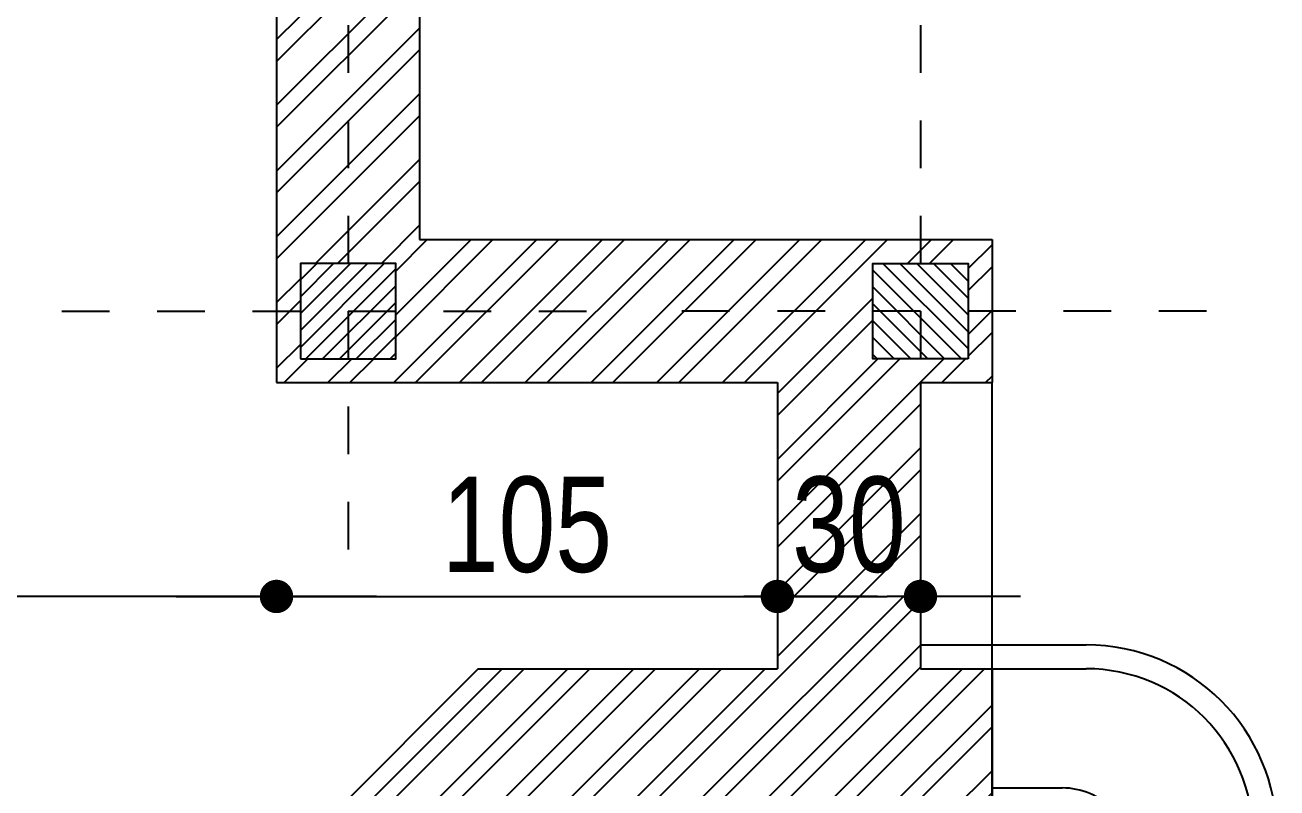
# Model space of a CAD drawing. Header units: millimetres. Extents: x 123626 to 686041, y 667 to 111893.
# Drawn here: x 272205.932 to 272208.556, y 679.436 to 681.036 of the extents above; entities that cross this region are included whole.
import ezdxf
from ezdxf.enums import TextEntityAlignment as Align

# ---------------------------------------------------------------- set-up
doc = ezdxf.new("R2010")
doc.units = ezdxf.units.MM
doc.linetypes.add('CENTER2', pattern=[1.125, 0.75, -0.125, 0.125, -0.125])
for name, color, linetype in [('8', 8, 'Continuous'), ('di', 9, 'Continuous'), ('squar', 255, 'Continuous')]:
    doc.layers.add(name, color=color, linetype=linetype)
doc.styles.add('Arial', font='arial.ttf', dxfattribs={"width": 0.8})
doc.styles.add('rmmg', font='rmmg.shx', dxfattribs={"width": 0.8})
doc.styles.add('ROMANT', font='romant__.ttf')
doc.dimstyles.new('1-100out', dxfattribs={"dimtxt": 0.25, "dimasz": 0.07, "dimexe": 0.09, "dimexo": 0.09, "dimgap": 0.05, "dimtad": 1, "dimdec": 4, "dimlfac": 100, "dimzin": 12, "dimdsep": 46, "dimtxsty": 'rmmg', "dimblk": 'DOT1', "dimcen": 0.09, "dimclrd": 256, "dimclre": 256, "dimclrt": 3, "dimazin": 0, "dimtfac": 1, "dimtdec": 4, "dimtmove": 1, "dimatfit": 3, "dimldrblk": 'DOT1', "dimfxl": 1, "dimtolj": 1, "dimtzin": 0, "dimarcsym": 0})

# ---------------------------------------------------------------- blocks, each defined once
blk = doc.blocks.new('DOT1')
at = {"color": 0, "linetype": 'ByBlock'}
blk.add_line((3, -4.440892098500626e-16), (-1, 0), dxfattribs=at)
at = {"color": 0, "linetype": 'ByBlock', "const_width": 0.5}
blk.add_lwpolyline([(-0.25, 0, 1), (0.25, 0, 1)], format="xyb", close=True, dxfattribs=at)
blk = doc.blocks.new('*D153')
at = {"layer": 'Defpoints', "color": 0, "transparency": 16777216}
for p in [(47.48232881468772, 16.90311193782681), (47.48232881468772, 16.90311193782675), (50.63232881468804, 16.90311193782678)]:
    blk.add_point(p, dxfattribs=at)
at = {"layer": 'di', "color": 7, "lineweight": -2, "transparency": 16777216}
blk.add_line((50.56232881468804, 16.90311193782673), (47.55232881468772, 16.90311193782675), dxfattribs=at)
at = {"layer": 'di', "color": 7, "lineweight": -2, "transparency": 16777216, "xscale": 0.07, "yscale": 0.07, "zscale": 0.07}
for p, rotation in [((47.48232881468772, 16.90311193782675), 179.9999999999995), ((50.63232881468804, 16.90311193782672), 359.9999999999995)]:
    blk.add_blockref('DOT1', p, dxfattribs=dict(at, rotation=rotation))
at = {"layer": 'di', "color": 7, "transparency": 16777216, "insert": (49.05732881468788, 17.05311193782673), "char_height": 0.2, "attachment_point": 5, "style": 'rmmg'}
blk.add_mtext('\\A1;315', dxfattribs=at)
blk = doc.blocks.new('COL')
at = {"layer": '8'}
h = blk.add_hatch(dxfattribs=at)
h.set_pattern_fill('ANSI31', scale=2, style=0)
h.set_pattern_definition([(45, (-144.358518020837, -494.4622667847993), (-0.1767766952966369, 0.1767766952966369), [])])
h.paths.add_polyline_path([(-1, -1), (1, -1), (1, 1), (-1, 1)])
at = {"color": 7, "linetype": 'CENTER2'}
for p, q in [((2.842170943040401e-14, 6), (-2.842170943040401e-14, -6)), ((-5.999999999999972, 0), (6.000000000000028, 0))]:
    blk.add_line(p, q, dxfattribs=at)
at = {"color": 7}
blk.add_lwpolyline([(-1, -1), (1, -1), (1, 1), (-1, 1)], close=True, dxfattribs=at)
blk = doc.blocks.new('*D128')
at = {"layer": 'Defpoints', "color": 0, "transparency": 16777216}
for p in [(51.68232881468824, 16.90311193782692), (51.98232881468817, 16.90311193782692), (51.98232881468817, 16.90311193782692)]:
    blk.add_point(p, dxfattribs=at)
at = {"layer": 'di', "color": 7, "lineweight": -2, "transparency": 16777216}
blk.add_line((51.75232881468824, 16.90311193782692), (51.91232881468817, 16.90311193782692), dxfattribs=at)
at = {"layer": 'di', "color": 7, "lineweight": -2, "transparency": 16777216, "xscale": 0.07, "yscale": 0.07, "zscale": 0.07, "rotation": 180}
blk.add_blockref('DOT1', (51.68232881468824, 16.90311193782692), dxfattribs=at)
at = {"layer": 'di', "color": 7, "lineweight": -2, "transparency": 16777216, "xscale": 0.07, "yscale": 0.07, "zscale": 0.07}
blk.add_blockref('DOT1', (51.98232881468817, 16.90311193782692), dxfattribs=at)
at = {"layer": 'di', "color": 7, "transparency": 16777216, "insert": (51.83232881468821, 17.05311193782692), "char_height": 0.2, "attachment_point": 5, "style": 'rmmg'}
blk.add_mtext('\\A1;30', dxfattribs=at)
blk = doc.blocks.new('*D159')
at = {"layer": 'Defpoints', "color": 0, "transparency": 16777216}
for p in [(50.63232881468804, 16.90311193782672), (51.6823288146883, 16.90311193782692), (51.6823288146883, 16.90311193782692)]:
    blk.add_point(p, dxfattribs=at)
at = {"layer": 'di', "color": 7, "lineweight": -2, "transparency": 16777216}
blk.add_line((50.70232881468804, 16.90311193782692), (51.6123288146883, 16.90311193782692), dxfattribs=at)
at = {"layer": 'di', "color": 7, "lineweight": -2, "transparency": 16777216, "xscale": 0.07, "yscale": 0.07, "zscale": 0.07, "rotation": 180}
blk.add_blockref('DOT1', (50.63232881468804, 16.90311193782692), dxfattribs=at)
at = {"layer": 'di', "color": 7, "lineweight": -2, "transparency": 16777216, "xscale": 0.07, "yscale": 0.07, "zscale": 0.07}
blk.add_blockref('DOT1', (51.6823288146883, 16.90311193782692), dxfattribs=at)
at = {"layer": 'di', "color": 7, "transparency": 16777216, "insert": (51.15732881468817, 17.05311193782692), "char_height": 0.2, "attachment_point": 5, "style": 'rmmg'}
blk.add_mtext('\\A1;105', dxfattribs=at)
blk = doc.blocks.new('A$C95c94d28')
at = {"layer": 'di'}
h = blk.add_hatch(dxfattribs=at)
h.set_pattern_fill('ANSI32', scale=0.26, style=0)
h.set_pattern_definition([(45, (-10.47926747646135, -7.999481411397795), (-0.06894291116568838, 0.06894291116568839), []), (45, (-10.43330553576135, -7.999481411397795), (-0.06894291116568838, 0.06894291116568839), [])])
h.paths.add_polyline_path([(22.28973875005382, 7.429738830372727), (22.23973875005436, 7.429738830372727), (22.23973875005435, 7.329738830372733), (22.13973875005433, 7.329738830372733), (22.13973875005433, 6.829738830372762), (22.13973875005414, 5.479738830373535), (21.98973875005405, 5.479738830373535), (21.98973875005404, 3.229738830372725), (22.03973875005398, 3.229738830372725), (22.03973875005397, 3.329738830372719), (22.23973875005402, 3.329738830372719), (22.23973875005402, 3.12973883037273), (22.139738750054, 3.12973883037273), (22.139738750054, 3.079738830372335), (22.88973875005401, 3.079738830372335), (22.88973875005411, 2.879738830372347), (22.9297387500541, 2.879738830372347), (22.9297387500541, 2.929738830372344), (23.1497387500541, 2.929738830372344), (23.1497387500541, 2.879738830372347), (23.18973875005405, 2.879738830372347), (23.18973875005386, 3.379738830372332), (22.28973875005371, 3.379738830372347)])
h.paths.add_polyline_path([(17.48973875005291, 17.78286112239674), (17.48973875005359, 18.07973883037855), (17.18973875005373, 18.0797388303794), (17.18973875005329, 17.92973883037968), (16.51473875005401, 17.25473883037995), (15.83973875006131, 17.92973883037267), (15.33973875005427, 17.92973883037267), (15.33973875005427, 17.82973883037268), (15.23973875005424, 17.82973883037268), (15.23973875005424, 17.80547476167162), (15.47448442367582, 17.57072908804881), (15.68661645803209, 17.7828611224044), (16.3760455696885, 17.09343201074445), (16.16391353533248, 16.88129997638839), (16.37604556968803, 16.66916794203165), (16.44675624780687, 16.73987862015048)])
h.paths.add_polyline_path([(4.739738750053604, 18.52973883037274), (4.589738750053613, 18.52973883037272), (4.589738750053726, 18.07973883037232), (4.139738750053795, 18.07973883037232), (4.139738750053738, 17.92973883037266), (4.639738750053567, 17.92973883037266), (4.639738750053574, 18.02973883037265), (4.739738750053597, 18.02973883037265)])
h.paths.add_polyline_path([(4.889738750053681, 18.52973883037274), (4.739738750053604, 18.52973883037274), (4.739738750053597, 18.02973883037265), (4.83973875005362, 18.02973883037265), (4.83973875005362, 17.92973883037266), (5.339738750053726, 17.92973883037266), (5.339738750053726, 18.07973883037228), (4.889738750053681, 18.07973883037232)])
h.paths.add_polyline_path([(5.339738750053726, 17.92973883037266), (4.839738750053613, 17.92973883037266), (4.83973875005362, 17.82973883037266), (4.739738750053597, 17.82973883037266), (4.73973875005359, 17.32973883037235), (4.889738750053567, 17.32973883037232), (4.889738750053681, 17.77973883037231), (5.339738750053726, 17.77973883037228)])
h.paths.add_polyline_path([(4.639738750053574, 17.92973883037266), (4.139738750053738, 17.92973883037266), (4.139738750053681, 17.77973883037232), (4.589738750053726, 17.77973883037234), (4.589738750053726, 17.32973883037235), (4.73973875005359, 17.32973883037234), (4.739738750053597, 17.82973883037266), (4.639738750053574, 17.82973883037266)])
h.paths.add_polyline_path([(6.989738750054613, 17.92973883037969), (6.989738750054158, 18.07973883037941), (6.689738750054318, 18.07973883037855), (6.689738750055, 17.779738830372), (6.692861042079713, 17.779738830372), (7.803431930420089, 16.66916794203183), (8.015563964775431, 16.88129997638839), (7.803431930419407, 17.09343201074444), (8.492861042075816, 17.7828611224044), (8.70499307643233, 17.57072908804855), (8.939738750054289, 17.80547476167186), (8.939738750054289, 17.82973883037216), (8.839738750054266, 17.82973883037216), (8.839738750054266, 17.92973883037216), (8.339738750046095, 17.92973883037216), (7.664738750053885, 17.25473883037995)])
h.paths.add_polyline_path([(8.839738750054266, 18.02973883037215), (8.939738750054289, 18.02973883037215), (8.939738750054289, 18.22973883038514), (8.789738750054568, 18.07973883038457), (8.339738750054295, 18.07973883038321), (8.33973875005475, 17.92973883037216), (8.839738750054266, 17.92973883037216)])
h.paths.add_polyline_path([(9.320068835944454, 18.18580484756419), (9.107936801587613, 18.39793688191945), (8.939738750054289, 18.22973883038514), (8.939738750054289, 18.02973883037215), (9.039738750054312, 18.02973883037215), (9.039738750054312, 17.92973883037216), (9.064002818753885, 17.92973883037216)])
h.paths.add_polyline_path([(10.90688549912922, 18.18580484756339), (10.69475346477284, 18.39793688191948), (10.50081948193841, 18.20400289908486), (10.30688549910397, 18.39793688191948), (10.09475346474758, 18.18580484756339), (10.50081948193841, 17.77973883037268)])
h.paths.add_polyline_path([(12.49580476724478, 18.18580484756305), (12.28367273288839, 18.39793688191912), (12.08973875005395, 18.20400289908453), (11.89580476721952, 18.39793688191914), (11.68367273286313, 18.18580484756306), (12.08973875005395, 17.77973883037234)])
h.paths.add_polyline_path([(14.08472403536032, 18.1858048475634), (13.87259200100394, 18.39793688191948), (13.6786580181695, 18.20400289908486), (13.48472403533506, 18.39793688191948), (13.27259200097868, 18.18580484756339), (13.6786580181695, 17.77973883037269)])
h.paths.add_polyline_path([(15.23973875005424, 18.22973883038475), (15.07154069852052, 18.39793688191945), (14.85940866416368, 18.18580484756419), (15.11547468135384, 17.92973883037267), (15.13973875005422, 17.92973883037267), (15.13973875005422, 18.02973883037266), (15.23973875005424, 18.02973883037266)])
h.paths.add_polyline_path([(15.83973875005361, 18.07973883038321), (15.38973875005357, 18.07973883038457), (15.23973875005424, 18.22973883038475), (15.23973875005425, 18.02973883037266), (15.33973875005427, 18.02973883037266), (15.33973875005427, 17.92973883037267), (15.83973875005316, 17.92973883037267)])
h.paths.add_polyline_path([(19.33973875005431, 17.92973883037266), (18.83973875005418, 17.92973883037266), (18.83973875005418, 17.77973883037228), (19.28973875005423, 17.77973883037231), (19.28973875005434, 17.32973883037232), (19.43973875005431, 17.32973883037234), (19.43973875005432, 17.82973883037266), (19.33973875005429, 17.82973883037268)])
h.paths.add_polyline_path([(19.33973875005429, 18.02973883037265), (19.43973875005432, 18.02973883037266), (19.43973875005432, 18.52973883037274), (19.28973875005423, 18.52973883037272), (19.28973875005423, 18.07973883037232), (18.83973875005418, 18.07973883037229), (18.83973875005418, 17.92973883037267), (19.33973875005429, 17.92973883037267)])
h.paths.add_polyline_path([(19.58973875005429, 18.52973883037274), (19.43973875005432, 18.52973883037274), (19.43973875005432, 18.02973883037265), (19.53973875005434, 18.02973883037265), (19.53973875005434, 17.92973883037266), (20.03973875005417, 17.92973883037266), (20.03973875005411, 18.07973883037232), (19.58973875005418, 18.07973883037232)])
h.paths.add_polyline_path([(19.58973875005418, 17.77973883037234), (20.03973875005423, 17.77973883037234), (20.03973875005417, 17.92973883037267), (19.53973875005434, 17.92973883037266), (19.53973875005434, 17.82973883037266), (19.43973875005432, 17.82973883037268), (19.43973875005431, 17.32973883037234), (19.58973875005418, 17.32973883037235)])
h.paths.add_polyline_path([(19.58973875006055, 15.97973883037187), (19.29286104207861, 15.9797388303712), (18.17916786171386, 14.866045650006), (18.39129989607036, 14.65391361565064), (18.60343193042641, 14.86604565000667), (19.2928610420852, 14.17661653835162), (19.08072900772963, 13.96448450399571), (19.28973875005411, 13.75547476167193), (19.28973875005407, 13.72973883037267), (19.33973875005415, 13.72973883037267), (19.33973875005415, 13.82973883037266), (19.43973875005418, 13.82973883037266), (19.43973875005418, 14.32973883038019), (18.76473875006198, 15.00473883037219), (19.43973875006148, 15.67973883037155), (19.58973875006124, 15.67973883037189)])
h.paths.add_polyline_path([(19.43973875005418, 13.62973883037267), (19.33973875005415, 13.62973883037267), (19.33973875005415, 13.72973883037267), (19.28973875005406, 13.72973883037267), (19.28973875005377, 13.57973883037188), (19.43973875005418, 13.57973883037189)])
h.paths.add_polyline_path([(21.23973875005427, 12.5297388303719), (19.28973875005411, 12.52973883037188), (19.28973875005423, 11.77973883037269), (19.31473875005422, 11.77973883037269), (19.31473875005422, 11.77974053452644), (19.41473875005421, 11.77974053452644), (19.41473875005421, 11.77973883037271), (19.43973875005432, 11.77973883037271), (19.43973875005398, 12.37973883037188), (21.23973875005438, 12.37973883037188)])
h.paths.add_polyline_path([(19.43973875005432, 9.379738830372702), (19.28973875005423, 9.379738830372702), (19.28973875005423, 7.429738830372656), (19.33973875005427, 7.429738830372656), (19.33973875005427, 7.529738830372651), (19.43973875005429, 7.529738830372651), (19.43973875005429, 8.029738830372622)])
h.paths.add_polyline_path([(19.4397387500543, 7.329738830372662), (19.33973875005427, 7.329738830372662), (19.33973875005427, 7.429738830372656), (19.28973875005423, 7.429738830372656), (19.28973875005423, 7.404002899073646), (19.08072900772963, 7.194993156749689), (19.29286104208521, 6.982861122393771), (18.6034319304264, 6.293432010738712), (18.39129989607036, 6.505564045094772), (18.17916786171364, 6.293432010739181), (18.24987853983293, 6.222721332619884), (19.29286104207861, 5.179738830374191), (19.58973875006055, 5.179738830373509), (19.58973875006123, 5.479738830373506), (19.43973875006149, 5.479738830373847), (18.76473875006198, 6.154738830373205), (19.43973875005429, 6.829738830365073)])
h.paths.add_polyline_path([(20.03973875005417, 3.229738830372725), (19.53973875005433, 3.229738830372725), (19.53973875005433, 3.12973883037273), (19.43973875005432, 3.129738830372744), (19.43973875005431, 2.629738830372673), (19.58973875005429, 2.629738830372673), (19.58973875005418, 3.079738830373074), (20.03973875005411, 3.079738830373074)])
h.paths.add_polyline_path([(19.33973875005429, 3.229738830372725), (18.83973875005418, 3.229738830372725), (18.83973875005418, 3.079738830373117), (19.28973875005423, 3.079738830373074), (19.28973875005423, 2.629738830372673), (19.4397387500543, 2.629738830372673), (19.4397387500543, 3.12973883037273), (19.33973875005429, 3.12973883037273)])
h.paths.add_polyline_path([(19.33973875005429, 3.329738830372719), (19.43973875005431, 3.329738830372719), (19.43973875005431, 3.82973883037306), (19.28973875005434, 3.829738830373088), (19.28973875005423, 3.379738830373071), (18.83973875005418, 3.379738830373114), (18.83973875005418, 3.229738830372725), (19.33973875005429, 3.229738830372739)])
h.paths.add_polyline_path([(19.58973875005418, 3.82973883037306), (19.43973875005431, 3.82973883037306), (19.4397387500543, 3.329738830372719), (19.53973875005433, 3.329738830372719), (19.53973875005433, 3.229738830372725), (20.03973875005417, 3.229738830372725), (20.03973875005423, 3.379738830373071), (19.58973875005418, 3.379738830373071)])
h.paths.add_polyline_path([(16.37604556968782, 4.490309718713576), (16.16391353533247, 4.278177684357004), (16.3760455696885, 4.066045650000945), (15.68661645803209, 3.376616538341011), (15.47448442367581, 3.588748572696602), (15.23973875005424, 3.354002899073777), (15.23973875005424, 3.329738830372634), (15.33973875005427, 3.329738830372634), (15.33973875005427, 3.229738830372639), (15.83973875006121, 3.229738830372639), (16.51473875005402, 3.904738830365446), (17.18973875005329, 3.229738830365733), (17.18973875005375, 3.079738830366011), (17.48973875005359, 3.079738830366836), (17.48973875005292, 3.376616538348657)], flags=17)
h.paths.add_polyline_path([(15.23973875005424, 3.129738830372645), (15.13973875005422, 3.129738830372645), (15.13973875005422, 3.229738830372639), (15.11547468135376, 3.229738830372639), (14.85940866416368, 2.973672813181196), (15.07154069852052, 2.761540778825946), (15.23973875005424, 2.929738830360648)])
h.paths.add_polyline_path([(15.83973875005316, 3.229738830372639), (15.33973875005427, 3.229738830372639), (15.33973875005426, 3.129738830372645), (15.23973875005424, 3.129738830372645), (15.23973875005424, 2.929738830360648), (15.38973875005357, 3.079738830360853), (15.83973875005361, 3.079738830362217)])
h.paths.add_polyline_path([(16.51473875005401, 3.904738830365432), (17.18973875005329, 3.229738830365733), (17.18973875005375, 3.079738830366011), (17.48973875005359, 3.079738830366836), (17.48973875005291, 3.379738830373398), (17.48661645802818, 3.379738830373398), (16.37604556968782, 4.490309718713576), (16.16391353533247, 4.278177684357004), (16.3760455696885, 4.066045650000945), (15.68661645803209, 3.376616538341011), (15.47448442367581, 3.588748572696602), (15.23973875005424, 3.354002899073777), (15.23973875005424, 3.329738830372634), (15.33973875005427, 3.329738830372634), (15.33973875005427, 3.229738830372639), (15.83973875006121, 3.229738830372639)], flags=17)
h.paths.add_polyline_path([(13.6786580181695, 3.379738830372702), (13.27259200097868, 2.97367281318202), (13.48472403533506, 2.761540778825946), (13.6786580181695, 2.955474761660554), (13.87259200100394, 2.761540778825946), (14.08472403536032, 2.973672813182006)])
h.paths.add_polyline_path([(12.08973875005395, 3.379738830373043), (11.68367273286313, 2.973672813182347), (11.89580476721952, 2.761540778826259), (12.08973875005395, 2.955474761660881), (12.28367273288839, 2.761540778826273), (12.49580476724478, 2.973672813182333)])
h.paths.add_polyline_path([(10.50081948193841, 3.379738830372702), (10.09475346474758, 2.97367281318202), (10.30688549910397, 2.761540778825932), (10.50081948193841, 2.955474761660554), (10.69475346477284, 2.761540778825946), (10.90688549912923, 2.97367281318202)])
h.paths.add_polyline_path([(9.064002818754446, 3.229738830372639), (9.039738750054312, 3.229738830372639), (9.039738750054312, 3.129738830372645), (8.939738750054289, 3.129738830372645), (8.939738750054289, 2.92973883036025), (9.107936801587613, 2.761540778825946), (9.320068835944454, 2.97367281318121)])
h.paths.add_polyline_path([(8.839738750054266, 3.229738830372639), (8.664181385638969, 3.229738830372639), (8.651960067841316, 3.217517512574972), (8.639738750043719, 3.229738830372639), (8.339738750054977, 3.229738830372639), (8.339738750054522, 3.079738830362217), (8.789738750054568, 3.079738830360853), (8.939738750054289, 2.92973883036025), (8.939738750054289, 3.129738830372645), (8.839738750054266, 3.129738830372645)])
h.paths.add_polyline_path([(8.839738750054266, 3.329738830372634), (8.939738750054289, 3.329738830372634), (8.939738750054289, 3.354002899073492), (8.864092102197247, 3.42964954693096), (8.664181385638976, 3.229738830372639), (8.839738750054266, 3.229738830372639)])
h.paths.add_polyline_path([(8.227695999131043, 4.06604565000049), (8.015563964775694, 4.278177684357033), (7.909497947597657, 4.172111667179053), (7.697365913241953, 4.172111667179252), (7.591299896064463, 4.278177684357388), (6.69286104207427, 3.379738830366847), (5.732022303424543, 3.379738830369519), (4.889738750054249, 4.222022383739741), (4.889738750054477, 5.182861122398677), (5.78817760403868, 6.081299976383292), (5.682111586861225, 6.187365993560135), (5.682111586861112, 6.399498027915826), (5.788177604039134, 6.505564045093848), (5.576045569682634, 6.717696079449325), (5.363913535326589, 6.50556404509328), (4.739738750054244, 7.129738830362513), (4.739738750054244, 6.829738830365685), (5.414738750047405, 6.154738830372395), (4.739738750047678, 5.479738830373137), (4.589738750047928, 5.479738830372796), (4.589738750053499, 3.379738830372673), (4.139738750054249, 3.379738830372673), (4.139738750054306, 3.229738830372639), (4.639738750054242, 3.229738830372639), (4.639738750054242, 3.329738830372634), (4.839738750054288, 3.329738830372634), (4.839738750054288, 3.129738830372645), (4.739738750054272, 3.129738830372645), (4.739738750054265, 2.629738830372673), (4.889738750054249, 2.629738830372673), (4.889738750054249, 3.07973883037188), (6.989738750054386, 3.079738830366011), (6.98973875005484, 3.229738830365733), (7.664738750054113, 3.904738830365432), (8.339738750046926, 3.229738830372639), (8.639738750043719, 3.229738830372639), (8.015563964774998, 3.853913615644487)])
h.paths.add_polyline_path([(5.519890269067815, 3.379738830370115), (4.889738750054249, 3.379738830371878), (4.889738750054583, 4.009890349383497)], flags=16)
h.paths.add_polyline_path([(4.639738750054249, 3.229738830372639), (4.139738750054306, 3.229738830372639), (4.139738750054363, 3.079738830372662), (4.589738750054295, 3.079738830372676), (4.589738750054295, 2.629738830372673), (4.739738750054265, 2.629738830372673), (4.739738750054272, 3.129738830372645), (4.639738750054242, 3.129738830372645)])
h.paths.add_polyline_path([(4.739738750054244, 7.554002899073382), (4.483672732863425, 7.81006891626285), (4.271540698508183, 7.597936881906023), (4.439738750042501, 7.429738830372656), (4.639738750054221, 7.429738830372656), (4.639738750054221, 7.529738830372651), (4.739738750054244, 7.529738830372651)])
h.paths.add_polyline_path([(4.939649466613133, 7.354092182515529), (4.864002818755615, 7.429738830372656), (4.839738750054266, 7.429738830372656), (4.839738750054266, 7.329738830372662), (4.739738750054244, 7.329738830372662), (4.739738750054244, 7.154181465956754)])
h.paths.add_polyline_path([(4.639738750054221, 7.429738830372656), (4.439738750042494, 7.429738830372656), (4.58973875004304, 7.279738830372963), (4.58973875004429, 6.829738830372932), (4.739738750054244, 6.829738830373273), (4.739738750054244, 7.129738830362513), (4.727517432257088, 7.141960148159612), (4.739738750054244, 7.154181465956754), (4.739738750054244, 7.329738830372662), (4.639738750054221, 7.329738830372662)])
h.paths.add_polyline_path([(4.88973875006937, 8.990819562256007), (4.483672732879683, 9.396885579447854), (4.271540698523069, 9.184753545091922), (4.465474681357165, 8.99081956225703), (4.271540698522045, 8.796885579423048), (4.483672732877636, 8.584753545066206)])
h.paths.add_polyline_path([(4.483672732884116, 10.9858048475634), (4.271540698527502, 10.77367281320747), (4.465474681361599, 10.57973883037258), (4.271540698526479, 10.38580484753859), (4.48367273288207, 10.17367281318175), (4.889738750073803, 10.57973883037157)])
h.paths.add_polyline_path([(4.889738750077441, 12.1686580984871), (4.483672732887868, 12.57472411567895), (4.271540698531254, 12.36259208132303), (4.46547468136535, 12.16865809848812), (4.271540698530231, 11.97472411565414), (4.483672732885708, 11.7625920812973)])
h.paths.add_polyline_path([(4.739738750054244, 13.60547476167292), (4.739738750054244, 13.62973883037267), (4.639738750054221, 13.62973883037267), (4.639738750054221, 13.72973883037267), (4.439738750041123, 13.72973883037267), (4.271540698505902, 13.56154077883846), (4.483672732861599, 13.34940874448118)])
h.paths.add_polyline_path([(4.739738750054244, 14.32973883037144), (4.589738750042251, 14.32973883037191), (4.58973875004088, 13.87973883037151), (4.439738750041116, 13.72973883037267), (4.639738750054221, 13.72973883037267), (4.639738750054221, 13.82973883037266), (4.739738750054244, 13.82973883037266)])
h.paths.add_polyline_path([(4.886616458022708, 14.17661653835164), (5.576045569681497, 14.86604565000668), (5.788177604037543, 14.65391361565062), (6.000309638394036, 14.86604565000599), (5.929598960275385, 14.93675632812464), (4.889738750054022, 15.97661653834648), (4.889738750054022, 15.97973883037119), (4.58973875004736, 15.97973883037187), (4.589738750046678, 15.67973883037189), (4.739738750046428, 15.67973883037155), (5.414738750045927, 15.00473883037219), (4.739738750054251, 14.32973883038063), (4.739738750054244, 13.82973883037266), (4.839738750054266, 13.82973883037266), (4.839738750054266, 13.72973883037267), (4.864002818754415, 13.72973883037267), (5.098748492378277, 13.96448450399572)])
h.paths.add_polyline_path([(22.13973875005399, 3.12973883037273), (22.03973875005397, 3.12973883037273), (22.03973875005398, 3.229738830372725), (21.98973875005404, 3.229738830372725), (21.98973875005404, 3.079738830372321), (22.13973875005399, 3.079738830372321)], flags=16)
h.paths.add_polyline_path([(25.48973875005402, 3.329738830372719), (25.68973875005406, 3.329738830372719), (25.68973875005407, 3.229738830372725), (25.73973875005404, 3.229738830372725), (25.73973875005404, 4.170528304055637), (25.93973875005426, 4.170528304055637), (25.93973875005425, 4.210528304055629), (25.88973875005426, 4.210528304055629), (25.88973875005426, 4.430528304055628), (25.93973875005425, 4.430528304055628), (25.93973875005425, 4.470528304054838), (25.43973875005409, 4.470528304054824), (25.43973875005409, 3.379738830372361), (24.53973875005412, 3.379738830372361), (24.53973875005421, 2.879738830372148), (24.57973875005411, 2.879738830372148), (24.57973875005411, 2.929738830372145), (24.79973875005411, 2.929738830372145), (24.79973875005411, 2.879738830372148), (24.839738750054, 2.879738830372148), (24.83973875005407, 3.079738830372349), (25.58973875005404, 3.079738830372349), (25.58973875005403, 3.12973883037273), (25.48973875005402, 3.12973883037273)])
h.paths.add_polyline_path([(25.73973875005404, 3.229738830372725), (25.68973875005406, 3.229738830372725), (25.68973875005405, 3.12973883037273), (25.58973875005403, 3.12973883037273), (25.58973875005402, 3.079738830372364), (25.73973875005404, 3.079738830372364)], flags=17)
h.paths.add_polyline_path([(25.73973875005417, 7.279738830372338), (26.78973875005418, 7.279738830372352), (26.78973875005418, 7.329738830371866), (26.68973875005416, 7.329738830371866), (26.68973875005417, 7.429738830371861), (26.18973875005405, 7.429738830371861), (25.6897387500544, 7.42973883037223), (25.6897387500544, 7.329738830372733), (25.48973875005436, 7.329738830372733), (25.48973875005436, 7.429738830372727), (25.43973875005412, 7.429738830372727), (25.4397387500544, 5.820528304056737), (25.93973875005425, 5.820528304056708), (25.93973875005426, 5.860528304055933), (25.88973875005426, 5.860528304055933), (25.88973875005426, 6.080528304055932), (25.93973875005425, 6.080528304055932), (25.93973875005425, 6.120528304055924), (25.73973875005425, 6.120528304055924)])
h.paths.add_polyline_path([(25.58973875005439, 7.579738830372364), (25.43973875005409, 7.579738830372364), (25.43973875005411, 7.429738830372727), (25.48973875005436, 7.429738830372727), (25.48973875005436, 7.529738830372722), (25.58973875005439, 7.529738830372722)], flags=17)
h.paths.add_polyline_path([(26.68973875005416, 7.529738830371855), (26.78973875005418, 7.529738830371855), (26.78973875005418, 8.029738830371826), (26.78973875005423, 8.179738830372344), (26.93973875005398, 8.179738830372344), (26.93973875005409, 8.479738830372355), (25.98710717110671, 8.479738830372327), (25.38710717110703, 9.079738830372023), (25.38710717110669, 9.37973883037202), (25.08710717110718, 9.37973883037202), (25.08710717110662, 8.779738830373503), (23.18973875005375, 8.779738830373503), (23.18973875005386, 8.629738830373512), (25.4128431023934, 8.629738830373498), (25.8628431023947, 8.179738830372358), (26.48973875005438, 8.179738830372372), (26.48973875005427, 7.579738830372349), (25.58973875005438, 7.579738830372349), (25.58973875005438, 7.529738830372722), (25.6897387500544, 7.529738830372722), (25.6897387500544, 7.429738830372727), (26.18973875005452, 7.429738830372727), (26.68973875005416, 7.429738830372372)])
h.paths.add_polyline_path([(26.9397387500542, 7.579738830372349), (26.78973875005418, 7.579738830372349), (26.78973875005418, 7.529738830371855), (26.88973875005421, 7.529738830371855), (26.88973875005421, 7.429738830371861), (26.9397387500542, 7.429738830371861)])
h.paths.add_polyline_path([(26.9397387500542, 7.429738830371861), (26.88973875005421, 7.429738830371861), (26.88973875005421, 7.329738830371866), (26.78973875005418, 7.329738830371866), (26.78973875005418, 7.279738830372352), (26.9397387500542, 7.279738830372366)])
h.paths.add_polyline_path([(22.28973875005389, 9.379738830372702), (22.1397387500546, 9.379738830372716), (22.13973875005438, 7.529738830372722), (22.23973875005436, 7.529738830372722), (22.23973875005436, 7.429738830372727), (22.28973875005383, 7.429738830372727)])
h.paths.add_polyline_path([(22.28973875005377, 13.72973883037267), (22.23973875005436, 13.72973883037267), (22.23973875005436, 13.62973883037267), (22.13973875005433, 13.62973883037267), (22.13973875005433, 13.1297388303727), (22.13973875005437, 11.77973883037271), (22.28973875005376, 11.77973883037271)])
h.paths.add_polyline_path([(22.28973875005378, 17.77973883037308), (23.18973875005386, 17.77973883037306), (23.18973875005407, 18.27973883037218), (23.1497387500541, 18.2797388303722), (23.14973875005411, 18.22973883037218), (22.9297387500541, 18.22973883037218), (22.9297387500541, 18.27973883037218), (22.88973875005411, 18.27973883037218), (22.88973875005401, 18.07973883037306), (22.13973875005399, 18.07973883037306), (22.13973875005399, 18.02973883037266), (22.23973875005402, 18.02973883037266), (22.23973875005402, 17.82973883037268), (22.03973875005397, 17.82973883037268), (22.03973875005398, 17.92973883037267), (21.98973875005404, 17.92973883037267), (21.98973875005404, 15.67973883037187), (22.13973875005414, 15.67973883037189), (22.13973875005424, 13.82973883037266), (22.23973875005436, 13.82973883037266), (22.23973875005436, 13.72973883037267), (22.28973875005377, 13.72973883037267)])
h.paths.add_polyline_path([(25.98710717110673, 12.6797388303731), (26.93973875005409, 12.67973883037305), (26.93973875005398, 12.97973883037307), (26.78973875005423, 12.97973883037307), (26.78973875005423, 13.57973883037306), (26.78973875005422, 13.62973883037267), (26.68973875005416, 13.62973883037267), (26.68973875005417, 13.72973883037267), (26.18973875005405, 13.72973883037267), (25.6897387500544, 13.72973883037267), (25.6897387500544, 13.62973883037267), (25.58973875005439, 13.62973883037267), (25.58973875005438, 13.57973883037306), (26.48973875005428, 13.57973883037306), (26.48973875005439, 12.97973883037304), (25.86284310239468, 12.97973883037307), (25.41284310239329, 12.5297388303719), (23.18973875005386, 12.52973883037188), (23.18973875005375, 12.37973883037189), (25.08710717110663, 12.37973883037189), (25.08710717110719, 11.77973883037339), (25.18710717110694, 11.77973883037339), (25.18710717110694, 11.77974053452576), (25.28710717110694, 11.77974053452576), (25.28710717110694, 11.77973883037339), (25.3871071711067, 11.77973883037339), (25.38710717110703, 12.07973883037337)])
h.paths.add_polyline_path([(26.9397387500542, 13.87973883037304), (26.78973875005418, 13.87973883037304), (26.78973875005418, 13.82973883037266), (26.88973875005421, 13.82973883037266), (26.88973875005421, 13.72973883037267), (26.9397387500542, 13.72973883037267)])
h.paths.add_polyline_path([(26.9397387500542, 13.72973883037267), (26.88973875005421, 13.72973883037267), (26.88973875005421, 13.62973883037267), (26.78973875005418, 13.62973883037267), (26.78973875005418, 13.57973883037306), (26.9397387500542, 13.57973883037306)])
h.paths.add_polyline_path([(26.68973875005416, 13.82973883037266), (26.78973875005418, 13.82973883037266), (26.78973875005418, 13.87973883037306), (25.73973875005416, 13.87973883037307), (25.73973875005426, 15.0389493566886), (25.93973875005425, 15.03894935668859), (25.93973875005425, 15.0789493566886), (25.88973875005426, 15.0789493566886), (25.88973875005426, 15.2989493566886), (25.93973875005425, 15.2989493566886), (25.93973875005425, 15.33894935668782), (25.43973875005442, 15.33894935668779), (25.43973875005423, 13.72973883037267), (25.48973875005436, 13.72973883037267), (25.48973875005436, 13.82973883037266), (25.6897387500544, 13.82973883037266), (25.68973875005441, 13.72973883037267), (26.18973875005452, 13.72973883037267), (26.68973875005416, 13.72973883037267)])
h.paths.add_polyline_path([(25.58973875005438, 13.62973883037267), (25.48973875005436, 13.62973883037267), (25.48973875005436, 13.72973883037267), (25.43973875005422, 13.72973883037267), (25.4397387500542, 13.57973883037306), (25.58973875005438, 13.57973883037306)], flags=16)
h.paths.add_polyline_path([(25.93973875005425, 16.98894935668891), (25.73973875005404, 16.98894935668891), (25.73973875005404, 17.92973883037266), (25.68973875005406, 17.92973883037266), (25.68973875005406, 17.82973883037266), (25.48973875005402, 17.82973883037266), (25.48973875005402, 18.02973883037265), (25.58973875005404, 18.02973883037265), (25.58973875005404, 18.07973883037306), (24.83973875005407, 18.07973883037306), (24.83973875005398, 18.27973883037238), (24.79973875005411, 18.27973883037238), (24.79973875005411, 18.22973883037238), (24.57973875005411, 18.22973883037238), (24.5797387500541, 18.27973883037238), (24.53973875005421, 18.27973883037239), (24.53973875005411, 17.77973883037305), (25.4397387500541, 17.77973883037305), (25.43973875005409, 16.6889493566897), (25.93973875005425, 16.68894935668969), (25.93973875005425, 16.7289493566889), (25.88973875005426, 16.7289493566889), (25.88973875005426, 16.9489493566889), (25.93973875005425, 16.9489493566889)])
h.paths.add_polyline_path([(25.73973875005404, 18.07973883037306), (25.58973875005404, 18.07973883037306), (25.58973875005404, 18.02973883037265), (25.68973875005406, 18.02973883037265), (25.68973875005406, 17.92973883037266), (25.73973875005404, 17.92973883037266)], flags=17)
h.paths.add_polyline_path([(22.139738750054, 18.07973883037307), (21.98973875005404, 18.07973883037307), (21.98973875005404, 17.92973883037267), (22.03973875005398, 17.92973883037267), (22.03973875005397, 18.02973883037266), (22.139738750054, 18.02973883037266)], flags=16)
at = {"layer": 'di', "color": 7}
for p, q in [((25.43973875005442, 15.33894935668779), (25.4397387500542, 13.57973883037306)), ((25.73973875005425, 15.0389493566886), (25.73973875005416, 13.87973883037307)), ((25.73973875005416, 13.87973883037307), (26.9397387500542, 13.87973883037304)), ((26.9397387500542, 13.87973883037304), (26.9397387500542, 13.57973883037306)), ((25.4397387500542, 13.57973883037306), (26.48973875005427, 13.57973883037306)), ((26.48973875005427, 13.57973883037306), (26.48973875005439, 12.97973883037304)), ((26.78973875005423, 13.57973883037306), (26.9397387500542, 13.57973883037306)), ((26.78973875005423, 13.57973883037306), (26.78973875005423, 12.97973883037307)), ((26.9397387500542, 7.579738830372349), (26.9397387500542, 13.57973883037306)), ((26.78973875005423, 13.02973883037306), (27.13710717110646, 13.02973883037301)), ((25.86284310239469, 12.97973883037307), (25.41284310239328, 12.52973883037188)), ((25.86284310239469, 12.97973883037307), (26.48973875005439, 12.97973883037304)), ((26.78973875005423, 12.97973883037307), (26.93973875005398, 12.97973883037307)), ((26.93973875005398, 12.97973883037307), (26.93973875005409, 12.67973883037305)), ((26.93973875005412, 12.97973883037304), (27.13710717110646, 12.97973883037301)), ((26.93973875005409, 12.72973883037307), (27.08710717110696, 12.72973883037304))]:
    blk.add_line(p, q, dxfattribs=at)
for centre, radius, start, end in [((27.13710717110641, 12.629738830373), 0.4, 8.142219984546603e-12, 89.99999999999145), ((27.13710717110641, 12.629738830373), 0.35, 8.142219984546603e-12, 89.99999999999145), ((27.08710717110695, 12.57973883037303), 0.15, 359.9999999999918, 89.99999999999267)]:
    blk.add_arc(centre, radius, start, end, dxfattribs=at)
for p, xscale, yscale, zscale in [((25.58973875005438, 13.72973883037267), 0.1000000000000227, 0.1000000000000227, 0.1000000000000227), ((26.78973875005418, 13.72973883037267), -0.1000000000000227, 0.09999999999999432, 0.1)]:
    blk.add_blockref('COL', p, dxfattribs=dict(at, xscale=xscale, yscale=yscale, zscale=zscale))
at = {"layer": 'di', "color": 7, "style": 'ROMANT'}
for tag, p in [('2', (12.11235294921917, 18.97481064958305)), ('6', (3.56690129333176, 18.9207327270699)), ('4', (3.505371603092165, 12.02095543384328)), ('3', (28.75955211707006, 9.284431794891432)), ('5', (3.592643282813007, 1.892133386116882)), ('1', (12.11327885570294, 1.705764333843121))]:
    blk.add_attdef(tag, text='', height=0.1679999999993527, dxfattribs=at).set_placement(p, align=Align.MIDDLE)
at = {"layer": 'di', "color": 7, "style": 'Arial', "flags": 4}
for tag, height, p in [('B', 0.2720000000000038, (23.98704215736817, 18.90865533985169)), ('A', 0.3200000000000047, (3.488565849236679, 10.71032199899099)), ('A', 0.3200000000000047, (28.57165603168161, 10.71032199899099)), ('B', 0.2720000000000038, (23.98704215736817, 2.250616532267927))]:
    blk.add_attdef(tag, text='', height=height, dxfattribs=at).set_placement(p, align=Align.MIDDLE_CENTER)
at = {"layer": 'di', "color": 7}
dim = blk.add_aligned_dim(p1=(25.43973875005409, 13.13138063703713), p2=(22.28973875005377, 13.13138063703715), distance=4.973799150320701e-14, dimstyle='1-100out', override={"dimtxt": 0.2, "dimclrd": 7, "dimclre": 7, "dimclrt": 7}, dxfattribs=at)
dim.commit()
dim.dimension.update_dxf_attribs({"geometry": '*D153', "text_midpoint": (23.86473875005393, 13.28138063703708), "insert": (-25.19259006463395, -3.771731300789654)})
dim = blk.add_linear_dim(base=(26.48973875005436, 13.13138063703727), p1=(25.43973875005409, 13.13138063703707), p2=(26.48973875005436, 13.13138063703727), dimstyle='1-100out', override={"dimtxt": 0.2, "dimclrd": 7, "dimclre": 7, "dimclrt": 7}, dxfattribs=at)
dim.commit()
dim.dimension.update_dxf_attribs({"geometry": '*D159', "text_midpoint": (25.96473875005422, 13.28138063703727), "insert": (-25.19259006463395, -3.771731300789654)})
dim = blk.add_linear_dim(base=(26.78973875005423, 13.13138063703727), p1=(26.48973875005429, 13.13138063703727), p2=(26.78973875005423, 13.13138063703727), dimstyle='1-100out', override={"dimtxt": 0.2, "dimclrd": 7, "dimclre": 7, "dimclrt": 7}, dxfattribs=at)
dim.commit()
dim.dimension.update_dxf_attribs({"geometry": '*D128', "text_midpoint": (26.63973875005426, 13.13138063703727), "dimtype": 128, "insert": (-25.19259006463395, -3.771731300789654)})

msp = doc.modelspace()

# ---------------------------------------------------------------- block references
at = {"layer": 'squar'}
msp.add_blockref('A$C95c94d28', (272181.018928105, 666.7065206615775), dxfattribs=at)

doc.saveas('drawing.dxf')
